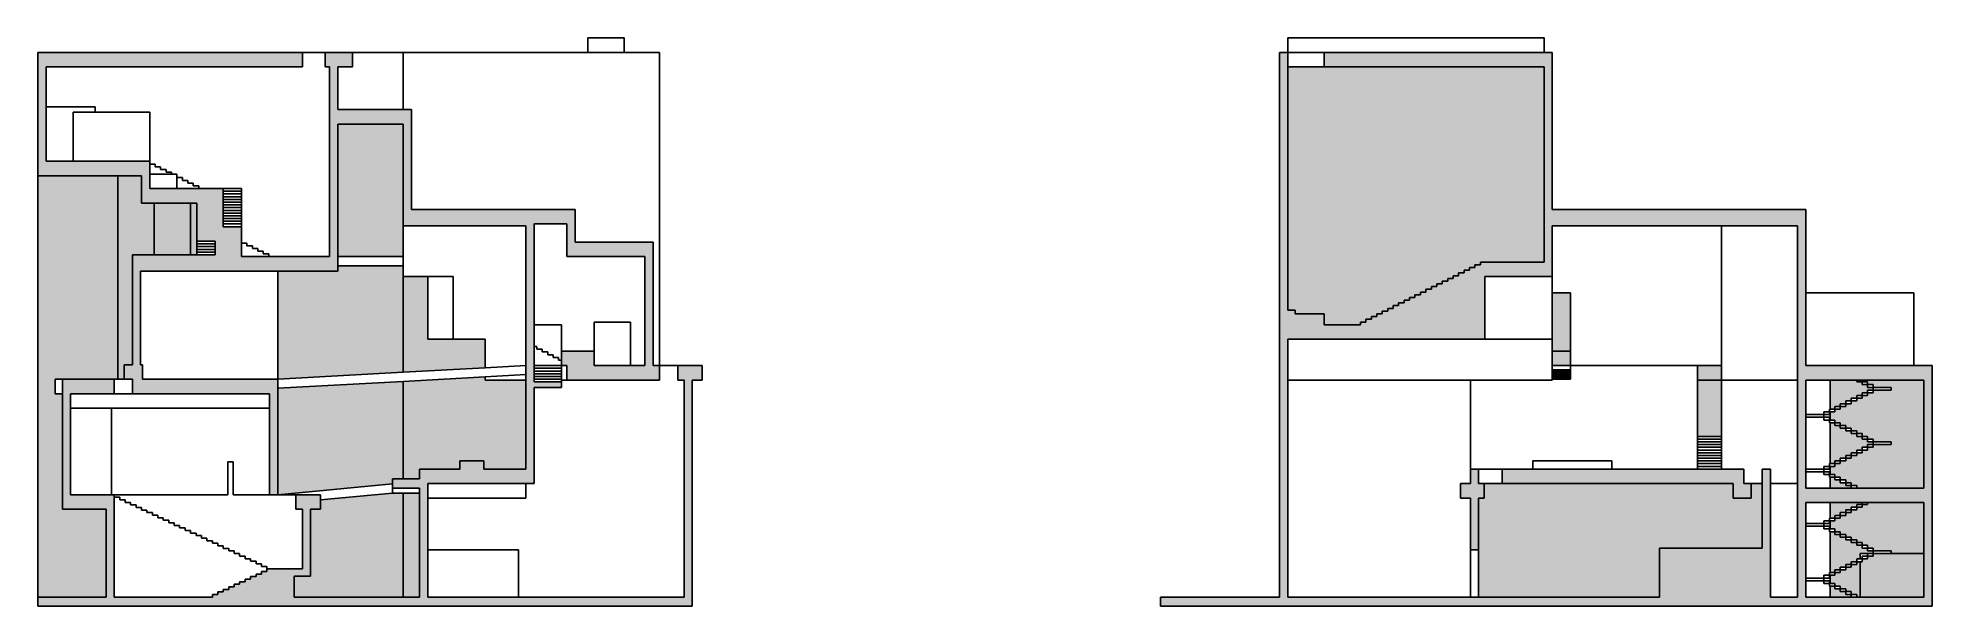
# Model space of a CAD drawing. Header units: millimetres. Extents: x -18275 to 85936, y -15650 to 15650.
import ezdxf

# ---------------------------------------------------------------- set-up
doc = ezdxf.new("R2010")
doc.units = ezdxf.units.MM
doc.layers.add('SectionCutEdges', color=7, linetype='Continuous')
doc.layers.add('외벽선', color=2, linetype='Continuous')

msp = doc.modelspace()

# ---------------------------------------------------------------- hatches: boundary and pattern name
h = msp.add_hatch(color=256)
h.dxf.hatch_style = 1
h.paths.add_polyline_path([(-4175, -13999), (-3275, -13999), (-3275, -13749), (-3275, -10310), (-2725, -10310), (-2725, -9790), (-2725, -9510), (-3275, -9510), (-3725, -9510), (-4075, -9510), (-4075, -10310), (-3725, -10310), (-3725, -13599), (-5675, -13599), (-5675, -13740), (-5975, -13740), (-5975, -13881), (-6275, -13881), (-6275, -14022), (-6575, -14022), (-6575, -14163), (-6875, -14163), (-6875, -14304), (-7175, -14304), (-7175, -14445), (-7475, -14445), (-7475, -14586), (-7775, -14586), (-7775, -14727), (-8075, -14727), (-8075, -14868), (-8375, -14868), (-8375, -15009), (-8675, -15009), (-8675, -15150), (-14075, -15150), (-14075, -9651), (-14075, -9510), (-14225, -9510), (-14525, -9510), (-16475, -9510), (-16475, -4750), (-16475, -3950), (-14075, -3950), (-14075, -3150), (-16475, -3150), (-16925, -3150), (-16925, -3950), (-16925, -9510), (-16925, -9660), (-16925, -10310), (-14525, -10310), (-14525, -15150), (-18275, -15150), (-18275, -15650), (17725, -15650), (17725, -15150), (17725, -8100), (17725, -3200), (18275, -3200), (18275, -2400), (17725, -2400), (17275, -2400), (16925, -2400), (16925, -3200), (17275, -3200), (17275, -8100), (17275, -15150), (8175, -15150), (3175, -15150), (3175, -12550), (3175, -9700), (3175, -8900), (8575, -8900), (9025, -8900), (9025, -8250), (9025, -8100), (9025, -3607), (10525, -3607), (10525, -3300), (9025, -3300), (9025, -3150), (9025, -3000), (9025, -2850), (9025, -2700), (9025, -2550), (9025, -2400), (9025, -1350), (9025, -150), (9025, 1600), (9025, 5400), (10825, 5400), (10825, 3600), (11275, 3600), (15125, 3600), (15125, -2400), (12325, -2400), (12325, -1600), (10525, -1600), (10525, -2100), (10525, -2400), (10825, -2400), (10825, -3200), (15925, -3200), (15925, -2400), (15575, -2400), (15575, 4400), (15125, 4400), (11275, 4400), (11275, 6200), (10825, 6200), (9025, 6200), (8575, 6200), (2275, 6200), (2275, 11700), (1825, 11700), (-1775, 11700), (-1775, 14050), (-975, 14050), (-975, 14850), (-1775, 14850), (-2225, 14850), (-2475, 14850), (-2475, 14050), (-2225, 14050), (-2225, 3600), (-5575, 3600), (-7075, 3600), (-7075, 4350), (-7075, 4500), (-7075, 5250), (-8075, 5250), (-8075, 5400), (-8075, 5550), (-8075, 5700), (-8075, 5850), (-8075, 6000), (-8075, 6150), (-8075, 6300), (-8075, 6450), (-8075, 6600), (-8075, 6750), (-8075, 6900), (-8075, 7050), (-8075, 7200), (-8075, 7350), (-8525, 7350), (-9425, 7350), (-10625, 7350), (-12125, 7350), (-12125, 8150), (-12125, 8700), (-12125, 8850), (-12575, 8850), (-16325, 8850), (-17825, 8850), (-17825, 11850), (-17825, 14050), (-12625, 14050), (-11125, 14050), (-3725, 14050), (-3725, 14850), (-17825, 14850), (-18275, 14850), (-18275, 8850), (-18275, 8700), (-18275, 8050), (-13875, 8050), (-12575, 8050), (-12575, 7350), (-12575, 7200), (-12575, 6550), (-11875, 6550), (-9875, 6550), (-9525, 6550), (-9525, 4450), (-8525, 4450), (-8525, 4300), (-8525, 4150), (-8525, 4000), (-8525, 3850), (-8525, 3700), (-9525, 3700), (-9875, 3700), (-11875, 3700), (-13075, 3700), (-13075, -2350), (-13525, -2350), (-13525, -3150), (-13075, -3150), (-13075, -3950), (-5525, -3950), (-5525, -4750), (-5525, -9510), (-5075, -9510), (-5075, -3650), (-5075, -3150), (-5525, -3150), (-12525, -3150), (-12525, -2350), (-12625, -2350), (-12625, -550), (-12625, 2800), (-8525, 2800), (-5075, 2800), (-1775, 2800), (-1775, 3100), (-1775, 3450), (-1775, 3600), (-1775, 6400), (-1775, 10900), (1825, 10900), (1825, 6200), (1825, 5300), (8575, 5300), (8575, 1600), (8575, -2400), (8575, -2900), (8575, -3200), (8575, -8100), (6257, -8100), (6257, -7650), (4945, -7650), (4945, -8100), (3175, -8100), (2725, -8100), (2725, -8646), (1825, -8646), (1225, -8646), (1225, -8920), (1225, -9146), (2725, -9146), (2725, -9420), (2725, -15150), (1825, -15150), (-4175, -15150)])
h = msp.add_hatch(color=256)
h.dxf.hatch_style = 1
h.paths.add_polyline_path([(78986, 1600), (78986, 6200), (78536, 6200), (65036, 6200), (65036, 14850), (64586, 14850), (52486, 14850), (52486, 14050), (64586, 14050), (64586, 3300), (61086, 3300), (61086, 3150), (60786, 3150), (60786, 3000), (60486, 3000), (60486, 2850), (60186, 2850), (60186, 2700), (59886, 2700), (59886, 2550), (59586, 2550), (59586, 2400), (59286, 2400), (59286, 2250), (58986, 2250), (58986, 2100), (58686, 2100), (58686, 1950), (58386, 1950), (58386, 1800), (58086, 1800), (58086, 1650), (57786, 1650), (57786, 1500), (57486, 1500), (57486, 1350), (57186, 1350), (57186, 1200), (56886, 1200), (56886, 1050), (56586, 1050), (56586, 900), (56286, 900), (56286, 750), (55986, 750), (55986, 600), (55686, 600), (55686, 450), (55386, 450), (55386, 300), (55086, 300), (55086, 150), (54786, 150), (54786, 0), (54486, 0), (54486, -150), (52486, -150), (52486, 450), (50886, 450), (50886, 650), (50486, 650), (50486, 14050), (50486, 14850), (50036, 14850), (50036, -150), (50036, -300), (50036, -950), (50036, -15150), (43486, -15150), (43486, -15650), (85936, -15650), (85936, -15150), (85936, -2400), (85486, -2400), (84936, -2400), (78986, -2400)])
h.paths.add_polyline_path([(61336, -950), (61336, -300), (61336, -150), (61336, 2500), (65036, 2500), (65036, 3150), (65036, 3300), (65036, 5300), (74348, 5300), (78536, 5300), (78536, 1600), (78536, -2400), (78536, -3200), (78536, -8100), (78536, -8250), (78536, -8900), (78536, -15150), (77036, -15150), (77036, -8900), (77036, -8250), (77036, -8100), (76586, -8100), (76586, -8250), (76586, -8900), (76586, -12450), (70936, -12450), (70936, -15150), (60986, -15150), (60536, -15150), (50486, -15150), (50486, -3200), (50486, -2550), (50486, -2400), (50486, -950)], flags=16)
h.paths.add_polyline_path([(60536, -3200), (65036, -3200), (65036, -3140), (65036, -2640), (65036, -2550), (65036, -2400), (65036, -1600), (65036, -950), (65036, -300), (65036, -150), (65036, 1600), (66036, 1600), (66036, -1600), (66036, -2400), (73036, -2400), (74348, -2400), (74348, -3200), (74348, -6300), (74348, -6450), (74348, -6600), (74348, -6750), (74348, -6900), (74348, -7050), (74348, -7200), (74348, -7350), (74348, -7500), (74348, -7650), (74348, -7800), (74348, -7950), (74348, -8100), (75586, -8100), (75586, -8250), (75586, -8900), (75986, -8900), (75986, -9700), (74986, -9700), (74986, -8900), (62286, -8900), (61286, -8900), (61286, -9700), (60986, -9700), (60986, -12550), (60536, -12550), (60536, -9700), (59986, -9700), (59986, -8900), (60536, -8900), (60536, -8100)], flags=0)
h.paths.add_polyline_path([(63966, -8100), (63966, -7650), (68316, -7650), (68316, -8100)], flags=0)
h.paths.add_polyline_path([(78986, -3200), (80336, -3200), (81786, -3200), (82086, -3200), (85486, -3200), (85486, -9150), (81786, -9150), (81486, -9150), (80336, -9150), (78986, -9150), (78986, -8250), (78986, -8100), (78986, -5250), (78986, -5100)], flags=16)
h.paths.add_polyline_path([(79986, -5100), (79986, -4950), (80286, -4950), (80286, -4800), (80336, -4800), (80586, -4800), (80586, -4650), (80886, -4650), (80886, -4500), (81186, -4500), (81186, -4350), (81486, -4350), (81486, -4200), (81786, -4200), (81786, -4050), (82086, -4050), (82086, -3900), (82386, -3900), (82386, -3750), (82686, -3750), (82686, -3600), (82386, -3600), (82386, -3450), (82086, -3450), (82086, -3300), (82386, -3300), (82386, -3450), (82686, -3450), (82686, -3600), (83687, -3600), (83687, -3750), (82686, -3750), (82686, -3900), (82386, -3900), (82386, -4050), (82086, -4050), (82086, -4200), (81786, -4200), (81786, -4350), (81486, -4350), (81486, -4500), (81186, -4500), (81186, -4650), (80886, -4650), (80886, -4800), (80586, -4800), (80586, -4950), (80336, -4950), (80336, -5400), (80586, -5400), (80586, -5550), (80886, -5550), (80886, -5700), (81186, -5700), (81186, -5850), (81486, -5850), (81486, -6000), (81786, -6000), (81786, -6150), (82086, -6150), (82086, -6300), (82386, -6300), (82386, -6450), (82686, -6450), (82686, -6600), (83687, -6600), (83687, -6750), (82686, -6750), (82686, -6900), (82386, -6900), (82386, -7050), (82086, -7050), (82086, -7200), (81786, -7200), (81786, -7350), (81486, -7350), (81486, -7500), (81186, -7500), (81186, -7650), (80886, -7650), (80886, -7800), (80586, -7800), (80586, -7950), (80336, -7950), (80336, -8400), (80586, -8400), (80586, -8550), (80886, -8550), (80886, -8700), (81186, -8700), (81186, -8850), (81486, -8850), (81486, -9000), (81186, -9000), (81186, -8850), (80886, -8850), (80886, -8700), (80586, -8700), (80586, -8550), (80336, -8550), (80286, -8550), (80286, -8400), (79986, -8400), (79986, -8250), (79986, -8100), (79986, -7950), (80286, -7950), (80286, -7800), (80336, -7800), (80336, -5550), (80286, -5550), (80286, -5400), (79986, -5400), (79986, -5250)], flags=0)
h.paths.add_polyline_path([(78986, -9950), (80336, -9950), (82086, -9950), (82386, -9950), (85486, -9950), (85486, -12750), (85486, -15150), (81986, -15150), (81786, -15150), (81486, -15150), (80336, -15150), (78986, -15150), (78986, -14250), (78986, -14100), (78986, -11250), (78986, -11100)], flags=16)
h.paths.add_polyline_path([(79986, -11100), (79986, -10950), (80286, -10950), (80286, -10800), (80336, -10800), (80586, -10800), (80586, -10650), (80886, -10650), (80886, -10500), (81186, -10500), (81186, -10350), (81486, -10350), (81486, -10200), (81786, -10200), (81786, -10050), (82086, -10050), (82086, -10200), (81786, -10200), (81786, -10350), (81486, -10350), (81486, -10500), (81186, -10500), (81186, -10650), (80886, -10650), (80886, -10800), (80586, -10800), (80586, -10950), (80336, -10950), (80336, -11400), (80586, -11400), (80586, -11550), (80886, -11550), (80886, -11700), (81186, -11700), (81186, -11850), (81486, -11850), (81486, -12000), (81786, -12000), (81786, -12150), (82086, -12150), (82086, -12300), (82386, -12300), (82386, -12450), (82686, -12450), (82686, -12600), (83687, -12600), (83687, -12750), (82686, -12750), (82686, -12900), (82386, -12900), (82386, -13050), (82086, -13050), (82086, -13200), (81986, -13200), (81786, -13200), (81786, -13350), (81486, -13350), (81486, -13500), (81186, -13500), (81186, -13650), (80886, -13650), (80886, -13800), (80586, -13800), (80586, -13950), (80336, -13950), (80336, -14400), (80586, -14400), (80586, -14550), (80886, -14550), (80886, -14700), (81186, -14700), (81186, -14850), (81486, -14850), (81486, -15000), (81186, -15000), (81186, -14850), (80886, -14850), (80886, -14700), (80586, -14700), (80586, -14550), (80336, -14550), (80286, -14550), (80286, -14400), (79986, -14400), (79986, -14250), (79986, -14100), (79986, -13950), (80286, -13950), (80286, -13800), (80336, -13800), (80336, -11550), (80286, -11550), (80286, -11400), (79986, -11400), (79986, -11250)], flags=0)
h.paths.add_polyline_path([(82386, -12750), (82386, -12900), (82086, -12900), (82086, -13050), (81986, -13050), (81986, -12750)], flags=0)
h = msp.add_hatch(color=256)
h.dxf.hatch_style = 1
h.paths.add_polyline_path([(66036, -2900), (66036, -2640), (65036, -2640), (65036, -3140), (66036, -3140)])
h = msp.add_hatch(color=256)
h.dxf.hatch_style = 1
h.paths.add_polyline_path([(61286, -8900), (60986, -8900), (60986, -8250), (60986, -8100), (60536, -8100), (60536, -8900), (59986, -8900), (59986, -9700), (60536, -9700), (60536, -12550), (60986, -12550), (60986, -9700), (61286, -9700)])
h.paths.add_polyline_path([(75586, -8250), (75586, -8100), (74348, -8100), (73036, -8100), (68316, -8100), (63966, -8100), (62286, -8100), (62286, -8250), (62286, -8900), (74986, -8900), (74986, -9700), (75986, -9700), (75986, -8900), (75586, -8900)])
at = {"layer": '외벽선'}
h = msp.add_hatch(color=256, dxfattribs=at)
h.dxf.hatch_style = 1
h.paths.add_polyline_path([(64586, 14050), (52486, 14050), (50486, 14050), (50486, 650), (50886, 650), (50886, 450), (52486, 450), (52486, -150), (54486, -150), (54486, 0), (54786, 0), (54786, 150), (55086, 150), (55086, 300), (55386, 300), (55386, 450), (55686, 450), (55686, 600), (55986, 600), (55986, 750), (56286, 750), (56286, 900), (56586, 900), (56586, 1050), (56886, 1050), (56886, 1200), (57186, 1200), (57186, 1350), (57486, 1350), (57486, 1500), (57786, 1500), (57786, 1650), (58086, 1650), (58086, 1800), (58386, 1800), (58386, 1950), (58686, 1950), (58686, 2100), (58986, 2100), (58986, 2250), (59286, 2250), (59286, 2400), (59586, 2400), (59586, 2550), (59886, 2550), (59886, 2700), (60186, 2700), (60186, 2850), (60486, 2850), (60486, 3000), (60786, 3000), (60786, 3150), (61086, 3150), (61086, 3300), (64586, 3300)])
h.paths.add_polyline_path([(66036, 1600), (65036, 1600), (65036, -150), (65036, -300), (65036, -950), (65036, -1600), (66036, -1600)])
h.paths.add_polyline_path([(66036, -1600), (65036, -1600), (65036, -2400), (66036, -2400)])
h.paths.add_polyline_path([(74348, -3200), (73036, -3200), (73036, -6300), (74348, -6300)])
h.paths.add_polyline_path([(74348, -2400), (73036, -2400), (73036, -3200), (74348, -3200)])
h.paths.add_polyline_path([(76586, -8900), (75986, -8900), (75986, -9700), (74986, -9700), (74986, -8900), (62286, -8900), (61286, -8900), (61286, -9700), (60986, -9700), (60986, -12550), (60986, -15150), (70936, -15150), (70936, -12450), (76586, -12450)])
h = msp.add_hatch(color=256, dxfattribs=at)
h.dxf.hatch_style = 1
h.paths.add_polyline_path([(-13875, 8050), (-18275, 8050), (-18275, -15150), (-14525, -15150), (-14525, -10310), (-16925, -10310), (-16925, -9660), (-16925, -9510), (-16925, -3950), (-17325, -3950), (-17325, -3150), (-16925, -3150), (-16475, -3150), (-14075, -3150), (-13875, -3150)])
h.paths.add_polyline_path([(-9875, 6550), (-11875, 6550), (-11875, 3700), (-9875, 3700)])
h.paths.add_polyline_path([(-11875, 6550), (-12575, 6550), (-12575, 7200), (-12575, 7350), (-12575, 8050), (-13875, 8050), (-13875, -3150), (-13525, -3150), (-13525, -2350), (-13075, -2350), (-13075, 3700), (-11875, 3700)])
h.paths.add_polyline_path([(1825, 2500), (1825, 3100), (-1775, 3100), (-1775, 2800), (-5075, 2800), (-5075, -3150), (1825, -2771)])
h.paths.add_polyline_path([(1825, 10900), (-1775, 10900), (-1775, 6400), (-1775, 3600), (1825, 3600), (1825, 5300), (1825, 6200)])
h.paths.add_polyline_path([(1825, -3271), (-5075, -3650), (-5075, -9510), (1225, -8920), (1225, -8646), (1825, -8646)])
h.paths.add_polyline_path([(1825, -9420), (1225, -9420), (-2725, -9790), (-2725, -10310), (-3275, -10310), (-3275, -13749), (-3275, -13999), (-4175, -13999), (-4175, -15150), (1825, -15150)])
h.paths.add_polyline_path([(8575, -3200), (6325, -3200), (6325, -3024), (1825, -3271), (1825, -8646), (2725, -8646), (2725, -8100), (3175, -8100), (4945, -8100), (4945, -7650), (6257, -7650), (6257, -8100), (8575, -8100)])
h.paths.add_polyline_path([(2725, -9420), (1825, -9420), (1825, -15150), (2725, -15150)])
h.paths.add_polyline_path([(6325, -2400), (6325, -950), (4575, -950), (3175, -950), (3175, -300), (3175, -150), (3175, 2500), (1825, 2500), (1825, -2771), (6325, -2524)])
h = msp.add_hatch(color=256, dxfattribs=at)
h.dxf.hatch_style = 1
h.paths.add_polyline_path([(-9525, 6550), (-9875, 6550), (-9875, 3700), (-9525, 3700), (-9525, 3850), (-9525, 4000), (-9525, 4150), (-9525, 4300), (-9525, 4450)])
h = msp.add_hatch(color=256, dxfattribs=at)
h.dxf.hatch_style = 1
h.paths.add_polyline_path([(85486, -3200), (82086, -3200), (82086, -3300), (82386, -3300), (82386, -3450), (82686, -3450), (82686, -3600), (83687, -3600), (83687, -3750), (82686, -3750), (82686, -3900), (82386, -3900), (82386, -4050), (82086, -4050), (82086, -4200), (81786, -4200), (81786, -4350), (81486, -4350), (81486, -4500), (81186, -4500), (81186, -4650), (80886, -4650), (80886, -4800), (80586, -4800), (80586, -4950), (80336, -4950), (80336, -5400), (80586, -5400), (80586, -5550), (80886, -5550), (80886, -5700), (81186, -5700), (81186, -5850), (81486, -5850), (81486, -6000), (81786, -6000), (81786, -6150), (82086, -6150), (82086, -6300), (82386, -6300), (82386, -6450), (82686, -6450), (82686, -6600), (83687, -6600), (83687, -6750), (82686, -6750), (82686, -6900), (82386, -6900), (82386, -7050), (82086, -7050), (82086, -7200), (81786, -7200), (81786, -7350), (81486, -7350), (81486, -7500), (81186, -7500), (81186, -7650), (80886, -7650), (80886, -7800), (80586, -7800), (80586, -7950), (80336, -7950), (80336, -8400), (80586, -8400), (80586, -8550), (80886, -8550), (80886, -8700), (81186, -8700), (81186, -8850), (81486, -8850), (81486, -9000), (81786, -9000), (81786, -9150), (85486, -9150)])
h.paths.add_polyline_path([(82086, -6900), (82386, -6900), (82386, -6750), (82686, -6750), (82686, -6600), (82386, -6600), (82386, -6450), (82086, -6450), (82086, -6300), (81786, -6300), (81786, -6150), (81486, -6150), (81486, -6000), (81186, -6000), (81186, -5850), (80886, -5850), (80886, -5700), (80586, -5700), (80586, -5550), (80336, -5550), (80336, -7800), (80586, -7800), (80586, -7650), (80886, -7650), (80886, -7500), (81186, -7500), (81186, -7350), (81486, -7350), (81486, -7200), (81786, -7200), (81786, -7050), (82086, -7050)], flags=17)
h.paths.add_polyline_path([(82086, -3900), (82386, -3900), (82386, -3750), (82686, -3750), (82686, -3600), (82386, -3600), (82386, -3450), (82086, -3450), (82086, -3300), (81786, -3300), (81786, -3200), (80336, -3200), (80336, -4800), (80586, -4800), (80586, -4650), (80886, -4650), (80886, -4500), (81186, -4500), (81186, -4350), (81486, -4350), (81486, -4200), (81786, -4200), (81786, -4050), (82086, -4050)])
h.paths.add_polyline_path([(81186, -8850), (80886, -8850), (80886, -8700), (80586, -8700), (80586, -8550), (80336, -8550), (80336, -9150), (81486, -9150), (81486, -9000), (81186, -9000)], flags=17)
h.paths.add_polyline_path([(81786, -10050), (82086, -10050), (82086, -9950), (80336, -9950), (80336, -10800), (80586, -10800), (80586, -10650), (80886, -10650), (80886, -10500), (81186, -10500), (81186, -10350), (81486, -10350), (81486, -10200), (81786, -10200)], flags=17)
h.paths.add_polyline_path([(85486, -9950), (82386, -9950), (82386, -10050), (82086, -10050), (82086, -10200), (81786, -10200), (81786, -10350), (81486, -10350), (81486, -10500), (81186, -10500), (81186, -10650), (80886, -10650), (80886, -10800), (80586, -10800), (80586, -10950), (80336, -10950), (80336, -11400), (80586, -11400), (80586, -11550), (80886, -11550), (80886, -11700), (81186, -11700), (81186, -11850), (81486, -11850), (81486, -12000), (81786, -12000), (81786, -12150), (82086, -12150), (82086, -12300), (82386, -12300), (82386, -12450), (82686, -12450), (82686, -12600), (83687, -12600), (83687, -12750), (85486, -12750)])
h.paths.add_polyline_path([(82386, -12450), (82086, -12450), (82086, -12300), (81786, -12300), (81786, -12150), (81486, -12150), (81486, -12000), (81186, -12000), (81186, -11850), (80886, -11850), (80886, -11700), (80586, -11700), (80586, -11550), (80336, -11550), (80336, -13800), (80586, -13800), (80586, -13650), (80886, -13650), (80886, -13500), (81186, -13500), (81186, -13350), (81486, -13350), (81486, -13200), (81786, -13200), (81786, -13050), (81986, -13050), (81986, -12750), (82386, -12750), (82686, -12750), (82686, -12600), (82386, -12600)])
h.paths.add_polyline_path([(81986, -13200), (81786, -13200), (81786, -13350), (81486, -13350), (81486, -13500), (81186, -13500), (81186, -13650), (80886, -13650), (80886, -13800), (80586, -13800), (80586, -13950), (80336, -13950), (80336, -14400), (80586, -14400), (80586, -14550), (80886, -14550), (80886, -14700), (81186, -14700), (81186, -14850), (81486, -14850), (81486, -15000), (81786, -15000), (81786, -15150), (81986, -15150)])
h.paths.add_polyline_path([(81186, -14850), (80886, -14850), (80886, -14700), (80586, -14700), (80586, -14550), (80336, -14550), (80336, -15150), (81486, -15150), (81486, -15000), (81186, -15000)])
h.paths.add_polyline_path([(85486, -12750), (83687, -12750), (82686, -12750), (82686, -12900), (82386, -12900), (82386, -13050), (82086, -13050), (82086, -13200), (81986, -13200), (81986, -15150), (85486, -15150)])

# ---------------------------------------------------------------- linework, layer by layer
for p, q in [((11972, 15650), (13972, 15650)), ((11972, 15650), (11972, 14850)), ((13972, 15650), (13972, 14850)), ((50486, 15650), (64586, 15650)), ((50486, 15650), (50486, 14850)), ((64586, 15650), (64586, 14850)), ((-2475, 14850), (-3725, 14850)), ((1825, 14850), (-975, 14850)), ((1825, 14850), (1825, 11700)), ((11972, 14850), (1825, 14850)), ((11972, 14850), (13972, 14850)), ((13972, 14850), (15925, 14850)), ((15925, 14850), (15925, -2400)), ((50486, 14850), (52486, 14850)), ((50486, 14050), (52486, 14050)), ((-15125, 11850), (-17825, 11850)), ((-16325, 8850), (-16325, 11550)), ((-16325, 11550), (-15125, 11550)), ((-15125, 11850), (-15125, 11550)), ((-15125, 11550), (-12125, 11550)), ((-12125, 8850), (-12125, 11550)), ((-11825, 8700), (-12125, 8700)), ((-11825, 8550), (-11825, 8700)), ((-11825, 8550), (-11525, 8550)), ((-11525, 8400), (-11525, 8550)), ((-11225, 8400), (-11525, 8400)), ((-11225, 8250), (-11225, 8400)), ((-18275, -15150), (-18275, 8050)), ((-13875, -3150), (-13875, 8050)), ((-10925, 8150), (-12125, 8150)), ((-10925, 8250), (-11225, 8250)), ((-10925, 8150), (-10925, 8250)), ((-10625, 8150), (-10925, 8150)), ((-10625, 7950), (-10625, 8150)), ((-10325, 7950), (-10625, 7950)), ((-10625, 7350), (-10625, 7950)), ((-10325, 7800), (-10325, 7950)), ((-10025, 7800), (-10325, 7800)), ((-10025, 7650), (-10025, 7800)), ((-10025, 7650), (-9725, 7650)), ((-9725, 7500), (-9725, 7650)), ((-9725, 7500), (-9425, 7500)), ((-9425, 7350), (-9425, 7500)), ((-7075, 7350), (-8075, 7350)), ((-7075, 7200), (-7075, 7350)), ((-11875, 3700), (-11875, 6550)), ((-9875, 3700), (-9875, 6550)), ((-7075, 7200), (-8075, 7200)), ((-7075, 7050), (-8075, 7050)), ((-7075, 6900), (-8075, 6900)), ((-7075, 6750), (-8075, 6750)), ((-7075, 6600), (-8075, 6600)), ((-7075, 6450), (-8075, 6450)), ((-7075, 6300), (-8075, 6300)), ((-7075, 7050), (-7075, 7200)), ((-7075, 6900), (-7075, 7050)), ((-7075, 6750), (-7075, 6900)), ((-7075, 6600), (-7075, 6750)), ((-7075, 6450), (-7075, 6600)), ((-7075, 6300), (-7075, 6450)), ((-7075, 6150), (-7075, 6300)), ((-7075, 6150), (-8075, 6150)), ((-7075, 6000), (-8075, 6000)), ((-7075, 5850), (-8075, 5850)), ((-7075, 5700), (-8075, 5700)), ((-7075, 5550), (-8075, 5550)), ((-7075, 5400), (-8075, 5400)), ((-7075, 6000), (-7075, 6150)), ((-7075, 5850), (-7075, 6000)), ((-7075, 5700), (-7075, 5850)), ((-7075, 5550), (-7075, 5700)), ((-7075, 5400), (-7075, 5550)), ((-7075, 5250), (-7075, 5400)), ((1825, 5300), (1825, 3600)), ((74348, 1600), (74348, 5300)), ((-9525, 4300), (-9525, 4450)), ((-9525, 4150), (-9525, 4300)), ((-9525, 4300), (-8525, 4300)), ((-6775, 4350), (-7075, 4350)), ((-6775, 4200), (-6775, 4350)), ((-6475, 4200), (-6775, 4200)), ((-6475, 4050), (-6475, 4200)), ((-9525, 4000), (-9525, 4150)), ((-9525, 4150), (-8525, 4150)), ((-9525, 3850), (-9525, 4000)), ((-8525, 4000), (-9525, 4000)), ((-9525, 3700), (-9525, 3850)), ((-9525, 3850), (-8525, 3850)), ((-6175, 4050), (-6475, 4050)), ((-6175, 3900), (-6175, 4050)), ((-6175, 3900), (-5875, 3900)), ((-5875, 3750), (-5875, 3900)), ((-5875, 3750), (-5575, 3750)), ((-5575, 3600), (-5575, 3750)), ((1825, 3600), (-1775, 3600)), ((1825, 3600), (1825, 3300)), ((1825, 3300), (1825, 3150)), ((1825, 3150), (1825, 3100)), ((-5075, 2800), (-5075, -3150)), ((-1775, 3100), (1825, 3100)), ((1825, 3100), (1825, 2500)), ((1825, 2500), (1825, -2771)), ((1825, 2500), (3175, 2500)), ((3175, 2500), (4575, 2500)), ((3175, -150), (3175, 2500)), ((4575, 2500), (4575, -150)), ((65036, 1600), (65036, 2500)), ((65036, 1600), (66036, 1600)), ((65036, -150), (65036, 1600)), ((66036, 1600), (66036, -1600)), ((74348, 1600), (74348, -2400)), ((78986, 1600), (84936, 1600)), ((84936, 1600), (84936, -2400)), ((12325, 0), (14325, 0)), ((12325, -1600), (12325, 0)), ((14325, 0), (14325, -2400)), ((3175, -150), (3175, -300)), ((3175, -300), (3175, -950)), ((4575, -950), (3175, -950)), ((4575, -150), (4575, -300)), ((4575, -300), (4575, -950)), ((6325, -950), (4575, -950)), ((6325, -950), (6325, -2400)), ((9025, -150), (10525, -150)), ((10525, -150), (10525, -1600)), ((65036, -950), (61336, -950)), ((65036, -150), (65036, -300)), ((65036, -300), (65036, -950)), ((65036, -950), (65036, -1600)), ((9025, -1350), (9175, -1350)), ((9175, -1500), (9175, -1350)), ((9175, -1500), (9475, -1500)), ((9475, -1650), (9475, -1500)), ((9475, -1650), (9775, -1650)), ((9775, -1800), (9775, -1650)), ((9775, -1800), (10075, -1800)), ((10075, -1950), (10075, -1800)), ((10375, -1950), (10075, -1950)), ((10375, -2100), (10375, -1950)), ((65036, -1600), (66036, -1600)), ((65036, -1600), (65036, -2400)), ((66036, -1600), (66036, -2400)), ((-5075, -3150), (1825, -2771)), ((1825, -2771), (6325, -2524)), ((1825, -3271), (6325, -3024)), ((6325, -2400), (6325, -2524)), ((6325, -2524), (8575, -2400)), ((6325, -3024), (8575, -2900)), ((6325, -3024), (6325, -3200)), ((10525, -2400), (9025, -2400)), ((9025, -2550), (10525, -2550)), ((10525, -2700), (9025, -2700)), ((10525, -2850), (9025, -2850)), ((9025, -3000), (10525, -3000)), ((10375, -2100), (10525, -2100)), ((10525, -2550), (10525, -2400)), ((10525, -2700), (10525, -2550)), ((10525, -2850), (10525, -2700)), ((10525, -3000), (10525, -2850)), ((10525, -3150), (10525, -3000)), ((15125, -2400), (12325, -2400)), ((15925, -2400), (15575, -2400)), ((16925, -2400), (15925, -2400)), ((65036, -2400), (66036, -2400)), ((65036, -2400), (65036, -2550)), ((65036, -2550), (65036, -2640)), ((66036, -2400), (73036, -2400)), ((66036, -2640), (66036, -2400)), ((73036, -3200), (73036, -2400)), ((73036, -2400), (74348, -2400)), ((74348, -2400), (74348, -3200)), ((-17325, -3150), (-17325, -3950)), ((-16925, -3150), (-17325, -3150)), ((-16925, -3950), (-17325, -3950)), ((-13875, -3150), (-14075, -3150)), ((-14075, -3950), (-13075, -3950)), ((-13525, -3150), (-13875, -3150)), ((-5075, -3650), (1825, -3271)), ((1825, -3271), (1825, -8646)), ((6325, -3200), (8575, -3200)), ((9025, -3150), (10525, -3150)), ((10525, -3200), (10525, -3150)), ((10525, -3200), (10825, -3200)), ((10525, -3300), (10525, -3200)), ((50486, -3200), (60536, -3200)), ((60536, -3200), (60536, -8100)), ((60536, -3200), (65036, -3200)), ((65036, -3140), (65036, -3200)), ((73036, -6300), (73036, -3200)), ((73036, -3200), (74348, -3200)), ((74348, -3200), (78536, -3200)), ((74348, -3200), (74348, -6300)), ((80336, -4800), (80336, -3200)), ((81786, -3300), (81786, -3200)), ((82086, -3300), (81786, -3300)), ((82086, -4050), (81786, -4050)), ((81786, -4200), (81786, -4050)), ((82086, -3300), (82086, -3200)), ((82386, -3300), (82086, -3300)), ((82086, -3450), (82086, -3300)), ((82386, -3450), (82086, -3450)), ((82386, -3900), (82086, -3900)), ((82086, -4050), (82086, -3900)), ((82086, -4200), (82086, -4050)), ((82086, -4050), (82386, -4050)), ((82386, -3450), (82386, -3300)), ((82686, -3450), (82386, -3450)), ((82386, -3600), (82386, -3450)), ((82686, -3600), (82386, -3600)), ((82686, -3750), (82386, -3750)), ((82386, -3900), (82386, -3750)), ((82386, -4050), (82386, -3900)), ((82386, -3900), (82686, -3900)), ((82686, -3600), (82686, -3450)), ((83687, -3600), (82686, -3600)), ((82686, -3750), (82686, -3600)), ((82686, -3900), (82686, -3750)), ((82686, -3750), (83687, -3750)), ((83687, -3750), (83687, -3600)), ((-16475, -4750), (-14225, -4750)), ((-14225, -4750), (-14225, -9510)), ((-14225, -4750), (-5525, -4750)), ((79986, -5100), (78986, -5100)), ((80286, -4950), (79986, -4950)), ((79986, -5100), (79986, -4950)), ((79986, -5100), (80286, -5100)), ((79986, -5250), (79986, -5100)), ((80286, -4950), (80286, -4800)), ((80336, -4800), (80286, -4800)), ((80286, -5100), (80286, -4950)), ((80286, -4950), (80336, -4950)), ((80586, -4800), (80336, -4800)), ((80336, -5400), (80336, -4950)), ((80336, -4950), (80586, -4950)), ((80886, -4650), (80586, -4650)), ((80586, -4800), (80586, -4650)), ((80586, -4950), (80586, -4800)), ((80586, -4800), (80886, -4800)), ((81186, -4500), (80886, -4500)), ((80886, -4650), (80886, -4500)), ((80886, -4650), (81186, -4650)), ((80886, -4800), (80886, -4650)), ((81486, -4350), (81186, -4350)), ((81186, -4500), (81186, -4350)), ((81186, -4500), (81486, -4500)), ((81186, -4650), (81186, -4500)), ((81786, -4200), (81486, -4200)), ((81486, -4350), (81486, -4200)), ((81486, -4500), (81486, -4350)), ((81486, -4350), (81786, -4350)), ((81786, -4200), (82086, -4200)), ((81786, -4350), (81786, -4200)), ((79986, -5250), (78986, -5250)), ((80286, -5250), (79986, -5250)), ((79986, -5400), (79986, -5250)), ((80286, -5400), (79986, -5400)), ((80286, -5400), (80286, -5250)), ((80286, -5550), (80286, -5400)), ((80336, -5400), (80286, -5400)), ((80336, -5550), (80286, -5550)), ((80586, -5400), (80336, -5400)), ((80336, -7800), (80336, -5550)), ((80586, -5550), (80336, -5550)), ((80586, -5550), (80586, -5400)), ((80886, -5550), (80586, -5550)), ((80586, -5700), (80586, -5550)), ((80886, -5700), (80586, -5700)), ((80886, -5700), (80886, -5550)), ((81186, -5700), (80886, -5700)), ((80886, -5850), (80886, -5700)), ((81186, -5850), (80886, -5850)), ((81186, -5850), (81186, -5700)), ((81486, -5850), (81186, -5850)), ((81186, -6000), (81186, -5850)), ((81486, -6000), (81186, -6000)), ((81486, -6000), (81486, -5850)), ((81786, -6000), (81486, -6000)), ((81486, -6150), (81486, -6000)), ((81786, -6150), (81486, -6150)), ((81786, -6150), (81786, -6000)), ((82086, -6150), (81786, -6150)), ((81786, -6300), (81786, -6150)), ((82086, -6300), (82086, -6150)), ((74348, -6300), (73036, -6300)), ((73036, -6450), (73036, -6300)), ((74348, -6450), (73036, -6450)), ((73036, -6600), (73036, -6450)), ((73036, -6600), (74348, -6600)), ((73036, -6750), (73036, -6600)), ((74348, -6750), (73036, -6750)), ((73036, -6900), (73036, -6750)), ((74348, -6900), (73036, -6900)), ((73036, -7050), (73036, -6900)), ((73036, -7050), (74348, -7050)), ((73036, -7200), (73036, -7050)), ((73036, -7200), (74348, -7200)), ((73036, -7350), (73036, -7200)), ((74348, -6300), (74348, -6450)), ((74348, -6450), (74348, -6600)), ((74348, -6750), (74348, -6600)), ((74348, -6900), (74348, -6750)), ((74348, -7050), (74348, -6900)), ((74348, -7200), (74348, -7050)), ((74348, -7350), (74348, -7200)), ((81786, -7200), (81486, -7200)), ((81486, -7350), (81486, -7200)), ((82086, -6300), (81786, -6300)), ((82086, -7050), (81786, -7050)), ((81786, -7200), (81786, -7050)), ((81786, -7350), (81786, -7200)), ((81786, -7200), (82086, -7200)), ((82386, -6300), (82086, -6300)), ((82086, -6450), (82086, -6300)), ((82386, -6450), (82086, -6450)), ((82386, -6900), (82086, -6900)), ((82086, -7050), (82086, -6900)), ((82086, -7050), (82386, -7050)), ((82086, -7200), (82086, -7050)), ((82386, -6450), (82386, -6300)), ((82686, -6450), (82386, -6450)), ((82386, -6600), (82386, -6450)), ((82686, -6600), (82386, -6600)), ((82686, -6750), (82386, -6750)), ((82386, -6900), (82386, -6750)), ((82386, -6900), (82686, -6900)), ((82386, -7050), (82386, -6900)), ((82686, -6600), (82686, -6450)), ((83687, -6600), (82686, -6600)), ((82686, -6750), (82686, -6600)), ((82686, -6900), (82686, -6750)), ((82686, -6750), (83687, -6750)), ((83687, -6750), (83687, -6600)), ((-7825, -7710), (-7525, -7710)), ((-7825, -9510), (-7825, -7710)), ((-7525, -7710), (-7525, -9510)), ((60986, -8100), (62286, -8100)), ((63966, -8100), (63966, -7650)), ((63966, -7650), (68316, -7650)), ((68316, -8100), (68316, -7650)), ((73036, -7500), (73036, -7350)), ((73036, -7350), (74348, -7350)), ((73036, -7650), (73036, -7500)), ((73036, -7500), (74348, -7500)), ((73036, -7800), (73036, -7650)), ((73036, -7650), (74348, -7650)), ((73036, -7950), (73036, -7800)), ((74348, -7800), (73036, -7800)), ((73036, -7950), (74348, -7950)), ((73036, -8100), (73036, -7950)), ((74348, -7500), (74348, -7350)), ((74348, -7650), (74348, -7500)), ((74348, -7800), (74348, -7650)), ((74348, -7950), (74348, -7800)), ((74348, -8100), (74348, -7950)), ((79986, -8100), (78986, -8100)), ((79986, -8250), (78986, -8250)), ((80286, -7950), (79986, -7950)), ((79986, -8100), (79986, -7950)), ((79986, -8250), (79986, -8100)), ((79986, -8100), (80286, -8100)), ((80286, -8250), (79986, -8250)), ((79986, -8400), (79986, -8250)), ((80286, -7950), (80286, -7800)), ((80336, -7800), (80286, -7800)), ((80286, -8100), (80286, -7950)), ((80286, -7950), (80336, -7950)), ((80286, -8400), (80286, -8250)), ((80586, -7800), (80336, -7800)), ((80336, -8400), (80336, -7950)), ((80336, -7950), (80586, -7950)), ((80886, -7650), (80586, -7650)), ((80586, -7800), (80586, -7650)), ((80586, -7950), (80586, -7800)), ((80586, -7800), (80886, -7800)), ((81186, -7500), (80886, -7500)), ((80886, -7650), (80886, -7500)), ((80886, -7800), (80886, -7650)), ((80886, -7650), (81186, -7650)), ((81486, -7350), (81186, -7350)), ((81186, -7500), (81186, -7350)), ((81186, -7650), (81186, -7500)), ((81186, -7500), (81486, -7500)), ((81486, -7350), (81786, -7350)), ((81486, -7500), (81486, -7350)), ((-5075, -9510), (1225, -8920)), ((1225, -9420), (1225, -9146)), ((8575, -8900), (8575, -9700)), ((61286, -8900), (62286, -8900)), ((76586, -8900), (75986, -8900)), ((77036, -8900), (78536, -8900)), ((80286, -8400), (79986, -8400)), ((80286, -8550), (80286, -8400)), ((80336, -8400), (80286, -8400)), ((80336, -8550), (80286, -8550)), ((80586, -8400), (80336, -8400)), ((80336, -9150), (80336, -8550)), ((80586, -8550), (80336, -8550)), ((80586, -8550), (80586, -8400)), ((80886, -8550), (80586, -8550)), ((80586, -8700), (80586, -8550)), ((80886, -8700), (80586, -8700)), ((80886, -8700), (80886, -8550)), ((81186, -8700), (80886, -8700)), ((80886, -8850), (80886, -8700)), ((81186, -8850), (80886, -8850)), ((81186, -8850), (81186, -8700)), ((81486, -8850), (81186, -8850)), ((81186, -9000), (81186, -8850)), ((81486, -9000), (81186, -9000)), ((81486, -9000), (81486, -8850)), ((81786, -9000), (81486, -9000)), ((81486, -9150), (81486, -9000)), ((81786, -9150), (81786, -9000)), ((-7825, -9510), (-14075, -9510)), ((-13775, -9651), (-14075, -9651)), ((-13775, -9792), (-13775, -9651)), ((-13475, -9792), (-13775, -9792)), ((-13475, -9933), (-13475, -9792)), ((-13175, -9933), (-13475, -9933)), ((-13175, -10074), (-13175, -9933)), ((-12875, -10074), (-13175, -10074)), ((-12875, -10215), (-12875, -10074)), ((-12575, -10215), (-12875, -10215)), ((-12575, -10356), (-12575, -10215)), ((-12275, -10356), (-12575, -10356)), ((-12275, -10497), (-12275, -10356)), ((-5525, -9510), (-7525, -9510)), ((-4075, -9510), (-5075, -9510)), ((-2725, -9790), (1225, -9420)), ((1225, -9420), (1825, -9420)), ((1825, -9420), (1825, -15150)), ((1825, -9420), (2725, -9420)), ((8575, -9700), (3175, -9700)), ((80336, -10800), (80336, -9950)), ((81486, -10350), (81186, -10350)), ((81186, -10500), (81186, -10350)), ((81786, -10200), (81486, -10200)), ((81486, -10350), (81486, -10200)), ((81486, -10350), (81786, -10350)), ((81486, -10500), (81486, -10350)), ((82086, -10050), (81786, -10050)), ((81786, -10200), (81786, -10050)), ((81786, -10200), (82086, -10200)), ((81786, -10350), (81786, -10200)), ((82086, -10050), (82086, -9950)), ((82086, -10050), (82386, -10050)), ((82086, -10200), (82086, -10050)), ((82386, -10050), (82386, -9950)), ((-11975, -10497), (-12275, -10497)), ((-11975, -10638), (-11975, -10497)), ((-11675, -10638), (-11975, -10638)), ((-11675, -10779), (-11675, -10638)), ((-11375, -10779), (-11675, -10779)), ((-11375, -10920), (-11375, -10779)), ((-11075, -10920), (-11375, -10920)), ((-11075, -11061), (-11075, -10920)), ((-10775, -11061), (-11075, -11061)), ((-10775, -11202), (-10775, -11061)), ((-10475, -11202), (-10775, -11202)), ((-10475, -11343), (-10475, -11202)), ((-10175, -11343), (-10475, -11343)), ((-10175, -11484), (-10175, -11343)), ((79986, -11100), (78986, -11100)), ((79986, -11250), (78986, -11250)), ((80286, -10950), (79986, -10950)), ((79986, -11100), (79986, -10950)), ((79986, -11250), (79986, -11100)), ((79986, -11100), (80286, -11100)), ((80286, -11250), (79986, -11250)), ((79986, -11400), (79986, -11250)), ((80286, -11400), (79986, -11400)), ((80286, -10950), (80286, -10800)), ((80336, -10800), (80286, -10800)), ((80286, -11100), (80286, -10950)), ((80286, -10950), (80336, -10950)), ((80286, -11400), (80286, -11250)), ((80286, -11550), (80286, -11400)), ((80336, -11400), (80286, -11400)), ((80586, -10800), (80336, -10800)), ((80336, -11400), (80336, -10950)), ((80336, -10950), (80586, -10950)), ((80586, -11400), (80336, -11400)), ((80886, -10650), (80586, -10650)), ((80586, -10800), (80586, -10650)), ((80586, -10800), (80886, -10800)), ((80586, -10950), (80586, -10800)), ((80586, -11550), (80586, -11400)), ((81186, -10500), (80886, -10500)), ((80886, -10650), (80886, -10500)), ((80886, -10650), (81186, -10650)), ((80886, -10800), (80886, -10650)), ((81186, -10650), (81186, -10500)), ((81186, -10500), (81486, -10500)), ((-9875, -11484), (-10175, -11484)), ((-9875, -11625), (-9875, -11484)), ((-9575, -11625), (-9875, -11625)), ((-9575, -11766), (-9575, -11625)), ((-9275, -11766), (-9575, -11766)), ((-9275, -11907), (-9275, -11766)), ((-8975, -11907), (-9275, -11907)), ((-8975, -12048), (-8975, -11907)), ((-8675, -12048), (-8975, -12048)), ((-8675, -12189), (-8675, -12048)), ((-8375, -12189), (-8675, -12189)), ((-8375, -12330), (-8375, -12189)), ((-8075, -12330), (-8375, -12330)), ((-8075, -12471), (-8075, -12330)), ((-7775, -12471), (-8075, -12471)), ((-7775, -12612), (-7775, -12471)), ((80336, -11550), (80286, -11550)), ((80336, -13800), (80336, -11550)), ((80586, -11550), (80336, -11550)), ((80886, -11550), (80586, -11550)), ((80586, -11700), (80586, -11550)), ((80886, -11700), (80586, -11700)), ((80886, -11700), (80886, -11550)), ((81186, -11700), (80886, -11700)), ((80886, -11850), (80886, -11700)), ((81186, -11850), (80886, -11850)), ((81186, -11850), (81186, -11700)), ((81486, -11850), (81186, -11850)), ((81186, -12000), (81186, -11850)), ((81486, -12000), (81186, -12000)), ((81486, -12000), (81486, -11850)), ((81786, -12000), (81486, -12000)), ((81486, -12150), (81486, -12000)), ((81786, -12150), (81486, -12150)), ((81786, -12150), (81786, -12000)), ((82086, -12150), (81786, -12150)), ((81786, -12300), (81786, -12150)), ((82086, -12300), (81786, -12300)), ((82086, -12300), (82086, -12150)), ((82386, -12300), (82086, -12300)), ((82086, -12450), (82086, -12300)), ((82386, -12450), (82086, -12450)), ((82386, -12450), (82386, -12300)), ((82686, -12450), (82386, -12450)), ((82386, -12600), (82386, -12450)), ((82686, -12600), (82686, -12450)), ((-7475, -12612), (-7775, -12612)), ((-7475, -12753), (-7475, -12612)), ((-7175, -12753), (-7475, -12753)), ((-7175, -12894), (-7175, -12753)), ((-6875, -12894), (-7175, -12894)), ((-6875, -13035), (-6875, -12894)), ((-6575, -13035), (-6875, -13035)), ((-6575, -13176), (-6575, -13035)), ((-6275, -13176), (-6575, -13176)), ((-6275, -13317), (-6275, -13176)), ((-5975, -13317), (-6275, -13317)), ((-5975, -13458), (-5975, -13317)), ((-5675, -13458), (-5975, -13458)), ((-5675, -13458), (-5675, -13599)), ((8175, -12550), (3175, -12550)), ((8175, -15150), (8175, -12550)), ((60536, -15150), (60536, -12550)), ((60986, -15150), (60986, -12550)), ((81186, -13500), (80886, -13500)), ((80886, -13650), (80886, -13500)), ((81486, -13350), (81186, -13350)), ((81186, -13500), (81186, -13350)), ((81186, -13650), (81186, -13500)), ((81186, -13500), (81486, -13500)), ((81786, -13200), (81486, -13200)), ((81486, -13350), (81486, -13200)), ((81486, -13350), (81786, -13350)), ((81486, -13500), (81486, -13350)), ((81786, -13200), (81786, -13050)), ((81986, -13050), (81786, -13050)), ((81786, -13350), (81786, -13200)), ((81786, -13200), (81986, -13200)), ((81986, -12750), (82386, -12750)), ((81986, -13050), (81986, -12750)), ((82086, -13050), (81986, -13050)), ((81986, -15150), (81986, -13200)), ((81986, -13200), (82086, -13200)), ((82386, -12900), (82086, -12900)), ((82086, -13050), (82086, -12900)), ((82086, -13050), (82386, -13050)), ((82086, -13200), (82086, -13050)), ((82686, -12600), (82386, -12600)), ((82686, -12750), (82386, -12750)), ((82386, -12900), (82386, -12750)), ((82386, -13050), (82386, -12900)), ((82386, -12900), (82686, -12900)), ((83687, -12600), (82686, -12600)), ((82686, -12750), (82686, -12600)), ((82686, -12750), (83687, -12750)), ((82686, -12900), (82686, -12750)), ((83687, -12750), (83687, -12600)), ((83687, -12750), (85486, -12750)), ((79986, -14100), (78986, -14100)), ((79986, -14250), (78986, -14250)), ((80286, -13950), (79986, -13950)), ((79986, -14100), (79986, -13950)), ((79986, -14250), (79986, -14100)), ((79986, -14100), (80286, -14100)), ((80286, -14250), (79986, -14250)), ((79986, -14400), (79986, -14250)), ((80286, -14400), (79986, -14400)), ((80286, -13950), (80286, -13800)), ((80336, -13800), (80286, -13800)), ((80286, -14100), (80286, -13950)), ((80286, -13950), (80336, -13950)), ((80286, -14400), (80286, -14250)), ((80286, -14550), (80286, -14400)), ((80336, -14400), (80286, -14400)), ((80336, -14550), (80286, -14550)), ((80586, -13800), (80336, -13800)), ((80336, -14400), (80336, -13950)), ((80336, -13950), (80586, -13950)), ((80586, -14400), (80336, -14400)), ((80336, -15150), (80336, -14550)), ((80586, -14550), (80336, -14550)), ((80886, -13650), (80586, -13650)), ((80586, -13800), (80586, -13650)), ((80586, -13950), (80586, -13800)), ((80586, -13800), (80886, -13800)), ((80586, -14550), (80586, -14400)), ((80886, -14550), (80586, -14550)), ((80586, -14700), (80586, -14550)), ((80886, -13650), (81186, -13650)), ((80886, -13800), (80886, -13650)), ((80886, -14700), (80886, -14550)), ((80886, -14700), (80586, -14700)), ((81186, -14700), (80886, -14700)), ((80886, -14850), (80886, -14700)), ((81186, -14850), (80886, -14850)), ((81186, -14850), (81186, -14700)), ((81486, -14850), (81186, -14850)), ((81186, -15000), (81186, -14850)), ((81486, -15000), (81186, -15000)), ((81486, -15000), (81486, -14850)), ((81786, -15000), (81486, -15000)), ((81486, -15150), (81486, -15000)), ((81786, -15150), (81786, -15000))]:
    msp.add_line(p, q)
at = {"layer": 'SectionCutEdges'}
for p, q in [((-17825, 14850), (-18275, 14850)), ((-18275, 14850), (-18275, 8850)), ((-17825, 14850), (-3725, 14850)), ((-3725, 14050), (-3725, 14850)), ((-2475, 14850), (-2475, 14050)), ((-2225, 14850), (-2475, 14850)), ((-1775, 14850), (-2225, 14850)), ((-975, 14850), (-1775, 14850)), ((-975, 14050), (-975, 14850)), ((50486, 14850), (50036, 14850)), ((50036, 14850), (50036, -150)), ((50486, 14050), (50486, 14850)), ((52486, 14850), (52486, 14050)), ((64586, 14850), (52486, 14850)), ((65036, 14850), (64586, 14850)), ((65036, 6200), (65036, 14850)), ((-17825, 14050), (-12625, 14050)), ((-17825, 11850), (-17825, 14050)), ((-12625, 14050), (-11125, 14050)), ((-11125, 14050), (-3725, 14050)), ((-2475, 14050), (-2225, 14050)), ((-2225, 3600), (-2225, 14050)), ((-1775, 11700), (-1775, 14050)), ((-1775, 14050), (-975, 14050)), ((50486, 650), (50486, 14050)), ((52486, 14050), (64586, 14050)), ((64586, 14050), (64586, 3300)), ((-17825, 8850), (-17825, 11850)), ((1825, 11700), (-1775, 11700)), ((2275, 11700), (1825, 11700)), ((2275, 6200), (2275, 11700)), ((-1775, 10900), (1825, 10900)), ((-1775, 6400), (-1775, 10900)), ((1825, 6200), (1825, 10900)), ((-18275, 8850), (-18275, 8700)), ((-18275, 8700), (-18275, 8050)), ((-16325, 8850), (-17825, 8850)), ((-12575, 8850), (-16325, 8850)), ((-12125, 8850), (-12575, 8850)), ((-12125, 8700), (-12125, 8850)), ((-12125, 8150), (-12125, 8700)), ((-18275, 8050), (-13875, 8050)), ((-13875, 8050), (-12575, 8050)), ((-12575, 8050), (-12575, 7350)), ((-12575, 7350), (-12575, 7200)), ((-12125, 7350), (-12125, 8150)), ((-10625, 7350), (-12125, 7350)), ((-9425, 7350), (-10625, 7350)), ((-8525, 7350), (-9425, 7350)), ((-8075, 7350), (-8525, 7350)), ((-8075, 7200), (-8075, 7350)), ((-12575, 7200), (-12575, 6550)), ((-12575, 6550), (-11875, 6550)), ((-11875, 6550), (-9875, 6550)), ((-9875, 6550), (-9525, 6550)), ((-9525, 6550), (-9525, 4450)), ((-8075, 7050), (-8075, 7200)), ((-8075, 6900), (-8075, 7050)), ((-8075, 6750), (-8075, 6900)), ((-8075, 6600), (-8075, 6750)), ((-8075, 6450), (-8075, 6600)), ((-8075, 6300), (-8075, 6450)), ((-8075, 6150), (-8075, 6300)), ((-1775, 3600), (-1775, 6400)), ((-8075, 6000), (-8075, 6150)), ((-8075, 5850), (-8075, 6000)), ((-8075, 5700), (-8075, 5850)), ((-8075, 5550), (-8075, 5700)), ((-8075, 5400), (-8075, 5550)), ((-8075, 5250), (-8075, 5400)), ((-7075, 5250), (-8075, 5250)), ((-7075, 4500), (-7075, 5250)), ((1825, 6200), (1825, 5300)), ((1825, 5300), (8575, 5300)), ((8575, 6200), (2275, 6200)), ((9025, 6200), (8575, 6200)), ((8575, 5300), (8575, 1600)), ((10825, 6200), (9025, 6200)), ((9025, 1600), (9025, 5400)), ((9025, 5400), (10825, 5400)), ((11275, 6200), (10825, 6200)), ((10825, 5400), (10825, 3600)), ((11275, 4400), (11275, 6200)), ((78536, 6200), (65036, 6200)), ((65036, 5300), (74348, 5300)), ((65036, 3300), (65036, 5300)), ((74348, 5300), (78536, 5300)), ((78986, 6200), (78536, 6200)), ((78536, 5300), (78536, 1600)), ((78986, 1600), (78986, 6200)), ((-9525, 4450), (-8525, 4450)), ((-8525, 4450), (-8525, 4300)), ((-8525, 4300), (-8525, 4150)), ((-7075, 4350), (-7075, 4500)), ((-7075, 3600), (-7075, 4350)), ((15125, 4400), (11275, 4400)), ((15575, 4400), (15125, 4400)), ((15575, -2400), (15575, 4400)), ((-11875, 3700), (-13075, 3700)), ((-13075, -2350), (-13075, 3700)), ((-9875, 3700), (-11875, 3700)), ((-9525, 3700), (-9875, 3700)), ((-8525, 3700), (-9525, 3700)), ((-8525, 4150), (-8525, 4000)), ((-8525, 4000), (-8525, 3850)), ((-8525, 3850), (-8525, 3700)), ((-5575, 3600), (-7075, 3600)), ((-2225, 3600), (-5575, 3600)), ((-1775, 3450), (-1775, 3600)), ((-1775, 3100), (-1775, 3450)), ((10825, 3600), (11275, 3600)), ((11275, 3600), (15125, 3600)), ((15125, 3600), (15125, -2400)), ((61086, 3150), (60786, 3150)), ((60786, 3150), (60786, 3000)), ((61086, 3300), (61086, 3150)), ((64586, 3300), (61086, 3300)), ((65036, 3150), (65036, 3300)), ((65036, 2500), (65036, 3150)), ((-12625, 2800), (-8525, 2800)), ((-12625, -550), (-12625, 2800)), ((-8525, 2800), (-5075, 2800)), ((-5075, 2800), (-1775, 2800)), ((-1775, 2800), (-1775, 3100)), ((58686, 2100), (58686, 1950)), ((58986, 2100), (58686, 2100)), ((58986, 2250), (58986, 2100)), ((59286, 2250), (58986, 2250)), ((59286, 2400), (59286, 2250)), ((59586, 2400), (59286, 2400)), ((59586, 2550), (59586, 2400)), ((59886, 2550), (59586, 2550)), ((60186, 2700), (59886, 2700)), ((59886, 2700), (59886, 2550)), ((60186, 2850), (60186, 2700)), ((60486, 2850), (60186, 2850)), ((60786, 3000), (60486, 3000)), ((60486, 3000), (60486, 2850)), ((61336, 2500), (65036, 2500)), ((61336, -150), (61336, 2500)), ((8575, 1600), (8575, -2400)), ((9025, -150), (9025, 1600)), ((56886, 1050), (56586, 1050)), ((56586, 1050), (56586, 900)), ((56886, 1200), (56886, 1050)), ((57186, 1200), (56886, 1200)), ((57186, 1350), (57186, 1200)), ((57486, 1350), (57186, 1350)), ((57486, 1500), (57486, 1350)), ((57786, 1500), (57486, 1500)), ((57786, 1650), (57786, 1500)), ((58086, 1650), (57786, 1650)), ((58386, 1800), (58086, 1800)), ((58086, 1800), (58086, 1650)), ((58386, 1950), (58386, 1800)), ((58686, 1950), (58386, 1950)), ((78536, 1600), (78536, -2400)), ((78986, -2400), (78986, 1600)), ((50886, 650), (50486, 650)), ((50886, 450), (50886, 650)), ((52486, 450), (50886, 450)), ((52486, -150), (52486, 450)), ((54486, 0), (54486, -150)), ((54786, 0), (54486, 0)), ((55086, 150), (54786, 150)), ((54786, 150), (54786, 0)), ((55086, 300), (55086, 150)), ((55386, 300), (55086, 300)), ((55386, 450), (55386, 300)), ((55686, 450), (55386, 450)), ((55686, 600), (55686, 450)), ((55986, 600), (55686, 600)), ((56286, 750), (55986, 750)), ((55986, 750), (55986, 600)), ((56586, 900), (56286, 900)), ((56286, 900), (56286, 750)), ((-12625, -2350), (-12625, -550)), ((9025, -1350), (9025, -150)), ((50036, -150), (50036, -300)), ((50036, -300), (50036, -950)), ((50036, -15150), (50036, -950)), ((50486, -950), (61336, -950)), ((50486, -2400), (50486, -950)), ((54486, -150), (52486, -150)), ((61336, -300), (61336, -150)), ((61336, -950), (61336, -300)), ((9025, -2400), (9025, -1350)), ((12325, -1600), (10525, -1600)), ((10525, -1600), (10525, -2100)), ((12325, -2400), (12325, -1600)), ((-13525, -2350), (-13525, -3150)), ((-13075, -2350), (-13525, -2350)), ((-12525, -2350), (-12625, -2350)), ((-12525, -3150), (-12525, -2350)), ((8575, -2400), (8575, -2900)), ((8575, -2900), (8575, -3200)), ((9025, -2550), (9025, -2400)), ((9025, -2700), (9025, -2550)), ((9025, -2850), (9025, -2700)), ((9025, -3000), (9025, -2850)), ((9025, -3150), (9025, -3000)), ((10525, -2100), (10525, -2400)), ((10525, -2400), (10825, -2400)), ((10825, -2400), (10825, -3200)), ((14325, -2400), (12325, -2400)), ((15125, -2400), (14325, -2400)), ((15925, -2400), (15575, -2400)), ((15925, -3200), (15925, -2400)), ((16925, -2400), (16925, -3200)), ((17275, -2400), (16925, -2400)), ((17725, -2400), (17275, -2400)), ((18275, -2400), (17725, -2400)), ((18275, -3200), (18275, -2400)), ((50486, -2550), (50486, -2400)), ((50486, -3200), (50486, -2550)), ((66036, -2640), (65036, -2640)), ((65036, -3140), (65036, -2640)), ((66036, -2900), (66036, -2640)), ((66036, -3140), (66036, -2900)), ((78536, -2400), (78536, -3200)), ((84936, -2400), (78986, -2400)), ((85486, -2400), (84936, -2400)), ((85936, -2400), (85486, -2400)), ((85936, -15150), (85936, -2400)), ((-16475, -3150), (-16925, -3150)), ((-16925, -3150), (-16925, -3950)), ((-16925, -3950), (-16925, -9510)), ((-16475, -3150), (-14075, -3150)), ((-16475, -3950), (-14075, -3950)), ((-16475, -4750), (-16475, -3950)), ((-14075, -3950), (-14075, -3150)), ((-13525, -3150), (-13075, -3150)), ((-13075, -3150), (-13075, -3950)), ((-13075, -3950), (-5525, -3950)), ((-5525, -3150), (-12525, -3150)), ((-5075, -3150), (-5525, -3150)), ((-5525, -3950), (-5525, -4750)), ((-5075, -3650), (-5075, -3150)), ((-5075, -9510), (-5075, -3650)), ((8575, -3200), (8575, -8100)), ((9025, -3300), (9025, -3150)), ((10525, -3300), (9025, -3300)), ((9025, -3607), (10525, -3607)), ((9025, -8100), (9025, -3607)), ((10525, -3607), (10525, -3300)), ((10825, -3200), (15925, -3200)), ((16925, -3200), (17275, -3200)), ((17275, -3200), (17275, -8100)), ((17725, -3200), (18275, -3200)), ((17725, -8100), (17725, -3200)), ((50486, -15150), (50486, -3200)), ((65036, -3140), (66036, -3140)), ((78536, -3200), (78536, -8100)), ((78986, -3200), (80336, -3200)), ((78986, -5100), (78986, -3200)), ((80336, -3200), (81786, -3200)), ((81786, -3200), (82086, -3200)), ((85486, -3200), (82086, -3200)), ((85486, -3200), (85486, -9150)), ((-16475, -9510), (-16475, -4750)), ((-5525, -9510), (-5525, -4750)), ((78986, -5250), (78986, -5100)), ((78986, -8100), (78986, -5250)), ((2725, -8100), (2725, -8646)), ((3175, -8100), (2725, -8100)), ((4945, -8100), (3175, -8100)), ((6257, -7650), (4945, -7650)), ((4945, -7650), (4945, -8100)), ((6257, -8100), (6257, -7650)), ((8575, -8100), (6257, -8100)), ((9025, -8250), (9025, -8100)), ((9025, -8900), (9025, -8250)), ((17275, -8100), (17275, -15150)), ((17725, -15150), (17725, -8100)), ((60536, -8100), (60536, -8900)), ((60986, -8100), (60536, -8100)), ((60986, -8250), (60986, -8100)), ((60986, -8900), (60986, -8250)), ((62286, -8100), (62286, -8250)), ((63966, -8100), (62286, -8100)), ((62286, -8250), (62286, -8900)), ((68316, -8100), (63966, -8100)), ((73036, -8100), (68316, -8100)), ((74348, -8100), (73036, -8100)), ((75586, -8100), (74348, -8100)), ((75586, -8250), (75586, -8100)), ((75586, -8900), (75586, -8250)), ((76586, -8100), (76586, -8250)), ((77036, -8100), (76586, -8100)), ((76586, -8250), (76586, -8900)), ((77036, -8250), (77036, -8100)), ((77036, -8900), (77036, -8250)), ((78536, -8100), (78536, -8250)), ((78536, -8250), (78536, -8900)), ((78986, -8250), (78986, -8100)), ((78986, -9150), (78986, -8250)), ((1825, -8646), (1225, -8646)), ((1225, -8646), (1225, -8920)), ((1225, -8920), (1225, -9146)), ((1225, -9146), (2725, -9146)), ((2725, -8646), (1825, -8646)), ((2725, -9146), (2725, -9420)), ((3175, -8900), (8575, -8900)), ((3175, -9700), (3175, -8900)), ((8575, -8900), (9025, -8900)), ((59986, -8900), (59986, -9700)), ((60536, -8900), (59986, -8900)), ((61286, -8900), (60986, -8900)), ((61286, -9700), (61286, -8900)), ((62286, -8900), (74986, -8900)), ((74986, -8900), (74986, -9700)), ((75986, -8900), (75586, -8900)), ((75986, -9700), (75986, -8900)), ((76586, -8900), (76586, -12450)), ((77036, -15150), (77036, -8900)), ((78536, -8900), (78536, -15150)), ((80336, -9150), (78986, -9150)), ((81486, -9150), (80336, -9150)), ((81786, -9150), (81486, -9150)), ((85486, -9150), (81786, -9150)), ((-16925, -9510), (-16925, -9660)), ((-16925, -9660), (-16925, -10310)), ((-16925, -10310), (-14525, -10310)), ((-14525, -9510), (-16475, -9510)), ((-14225, -9510), (-14525, -9510)), ((-14525, -10310), (-14525, -15150)), ((-14075, -9510), (-14225, -9510)), ((-14075, -9651), (-14075, -9510)), ((-14075, -15150), (-14075, -9651)), ((-5525, -9510), (-5075, -9510)), ((-4075, -9510), (-4075, -10310)), ((-3725, -9510), (-4075, -9510)), ((-4075, -10310), (-3725, -10310)), ((-3275, -9510), (-3725, -9510)), ((-3725, -10310), (-3725, -13599)), ((-2725, -9510), (-3275, -9510)), ((-3275, -10310), (-2725, -10310)), ((-3275, -13749), (-3275, -10310)), ((-2725, -9790), (-2725, -9510)), ((-2725, -10310), (-2725, -9790)), ((2725, -9420), (2725, -15150)), ((3175, -12550), (3175, -9700)), ((59986, -9700), (60536, -9700)), ((60536, -9700), (60536, -12550)), ((60986, -9700), (61286, -9700)), ((60986, -12550), (60986, -9700)), ((74986, -9700), (75986, -9700)), ((78986, -9950), (80336, -9950)), ((78986, -11100), (78986, -9950)), ((80336, -9950), (82086, -9950)), ((82086, -9950), (82386, -9950)), ((82386, -9950), (85486, -9950)), ((85486, -9950), (85486, -12750)), ((78986, -11250), (78986, -11100)), ((78986, -14100), (78986, -11250)), ((76586, -12450), (70936, -12450)), ((70936, -12450), (70936, -15150)), ((3175, -15150), (3175, -12550)), ((60536, -12550), (60986, -12550)), ((85486, -12750), (85486, -15150)), ((-7475, -14586), (-7775, -14586)), ((-7775, -14586), (-7775, -14727)), ((-7475, -14445), (-7475, -14586)), ((-7175, -14445), (-7475, -14445)), ((-7175, -14304), (-7175, -14445)), ((-6875, -14304), (-7175, -14304)), ((-6875, -14163), (-6875, -14304)), ((-6575, -14163), (-6875, -14163)), ((-6275, -14022), (-6575, -14022)), ((-6575, -14022), (-6575, -14163)), ((-6275, -13881), (-6275, -14022)), ((-5975, -13881), (-6275, -13881)), ((-5975, -13740), (-5975, -13881)), ((-5675, -13740), (-5975, -13740)), ((-3725, -13599), (-5675, -13599)), ((-5675, -13599), (-5675, -13740)), ((-4175, -15150), (-4175, -13999)), ((-4175, -13999), (-3275, -13999)), ((-3275, -13999), (-3275, -13749)), ((78986, -14250), (78986, -14100)), ((78986, -15150), (78986, -14250)), ((-18275, -15150), (-18275, -15650)), ((-14525, -15150), (-18275, -15150)), ((-8675, -15150), (-14075, -15150)), ((-8375, -15009), (-8675, -15009)), ((-8675, -15009), (-8675, -15150)), ((-8375, -14868), (-8375, -15009)), ((-8075, -14868), (-8375, -14868)), ((-8075, -14727), (-8075, -14868)), ((-7775, -14727), (-8075, -14727)), ((1825, -15150), (-4175, -15150)), ((2725, -15150), (1825, -15150)), ((8175, -15150), (3175, -15150)), ((17275, -15150), (8175, -15150)), ((17725, -15650), (17725, -15150)), ((43486, -15150), (43486, -15650)), ((50036, -15150), (43486, -15150)), ((60536, -15150), (50486, -15150)), ((60986, -15150), (60536, -15150)), ((70936, -15150), (60986, -15150)), ((78536, -15150), (77036, -15150)), ((80336, -15150), (78986, -15150)), ((81486, -15150), (80336, -15150)), ((81786, -15150), (81486, -15150)), ((81986, -15150), (81786, -15150)), ((85486, -15150), (81986, -15150)), ((85936, -15650), (85936, -15150)), ((-18275, -15650), (17725, -15650)), ((43486, -15650), (85936, -15650))]:
    msp.add_line(p, q, dxfattribs=at)

doc.saveas('drawing.dxf')
